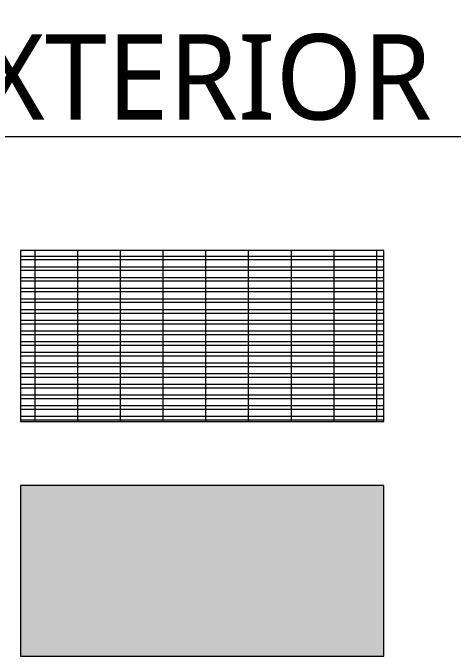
# Model space of a CAD drawing. Header units: inches. Extents: x 6 to 15224, y -733 to 6300.
# Drawn here: x 98.5 to 222.1, y 10.7 to 191.5 of the extents above; entities that cross this region are included whole.
import ezdxf

# ---------------------------------------------------------------- set-up
doc = ezdxf.new("R2010")
doc.units = ezdxf.units.IN
doc.header["$MEASUREMENT"] = 0
for name, color, linetype, lineweight in [('A-DETL', 90, 'Continuous', 13), ('A-DETL-GENF', 92, 'Continuous', 13), ('G-ANNO-TEXT', 231, 'Continuous', 13)]:
    doc.layers.add(name, color=color, linetype=linetype, lineweight=lineweight)
doc.styles.add('Open Sans_2', font='OpenSans-Regular.ttf', dxfattribs={"height": 24})

msp = doc.modelspace()

# ---------------------------------------------------------------- hatches: boundary and pattern name
at = {"layer": 'A-DETL-GENF'}
h = msp.add_hatch(dxfattribs=at)
h.set_pattern_fill('FP_1', style=0, pattern_type=2)
h.set_pattern_definition([(180, (44.67, 0), (-2e-15, -18), [36, 0]), (180, (44.67, 18), (-2e-15, -18), [36, 0]), (180, (44.67, 15), (-2e-15, -18), [36, 0]), (180, (44.67, 12), (-2e-15, -18), [36, 0]), (180, (44.67, 9), (-2e-15, -18), [36, 0]), (180, (44.67, 6), (-2e-15, -18), [36, 0]), (180, (44.67, 3), (-2e-15, -18), [36, 0]), (90, (8.67, 0), (-36, 2e-15), [18, 0]), (90, (20.67, 0), (-36, 2e-15), [18, 0]), (90, (32.67, 0), (-36, 2e-15), [18, 0]), (90, (44.67, 0), (-36, 2e-15), [18, 0]), (180, (44.67, 17), (-2e-15, -18), [36, 0]), (180, (44.67, 14), (-2e-15, -18), [36, 0]), (180, (44.67, 11), (-2e-15, -18), [36, 0]), (180, (44.67, 8), (-2e-15, -18), [36, 0]), (180, (44.67, 5), (-2e-15, -18), [36, 0]), (180, (44.67, 2), (-2e-15, -18), [36, 0])])
h.paths.add_polyline_path([(202.6250919, 76.65498736), (202.6250919, 124.65498736), (100.6250919, 124.65498736), (100.6250919, 76.65498736)])
msp.add_hatch(color=8, dxfattribs=at).paths.add_polyline_path([(202.6250919, 10.65498736), (202.6250919, 58.65498736), (100.6250919, 58.65498736), (100.6250919, 10.65498736)])

# ---------------------------------------------------------------- linework, layer by layer
at = {"layer": 'A-DETL'}
for p, q in [((202.6250919, 124.65498736), (100.6250919, 124.65498736)), ((100.6250919, 124.65498736), (100.6250919, 76.65498736)), ((202.6250919, 76.65498736), (202.6250919, 124.65498736)), ((100.6250919, 76.65498736), (202.6250919, 76.65498736)), ((202.6250919, 58.65498736), (100.6250919, 58.65498736)), ((100.6250919, 58.65498736), (100.6250919, 10.65498736)), ((202.6250919, 10.65498736), (202.6250919, 58.65498736)), ((100.6250919, 10.65498736), (202.6250919, 10.65498736))]:
    msp.add_line(p, q, dxfattribs=at)

# ---------------------------------------------------------------- texts
at = {"layer": 'G-ANNO-TEXT', "color": 7, "insert": (71.74358169, 185.47558766), "char_height": 24, "width": 591.759, "attachment_point": 1, "style": 'Open Sans_2', "bg_fill": 3, "box_fill_scale": 1.25, "bg_fill_color": 256, "bg_fill_true_color": 13158600, "bg_fill_transparency": 0}
msp.add_mtext('\\LEXTERIOR ELEVATIONS LEGEND', dxfattribs=at)

doc.saveas('drawing.dxf')
